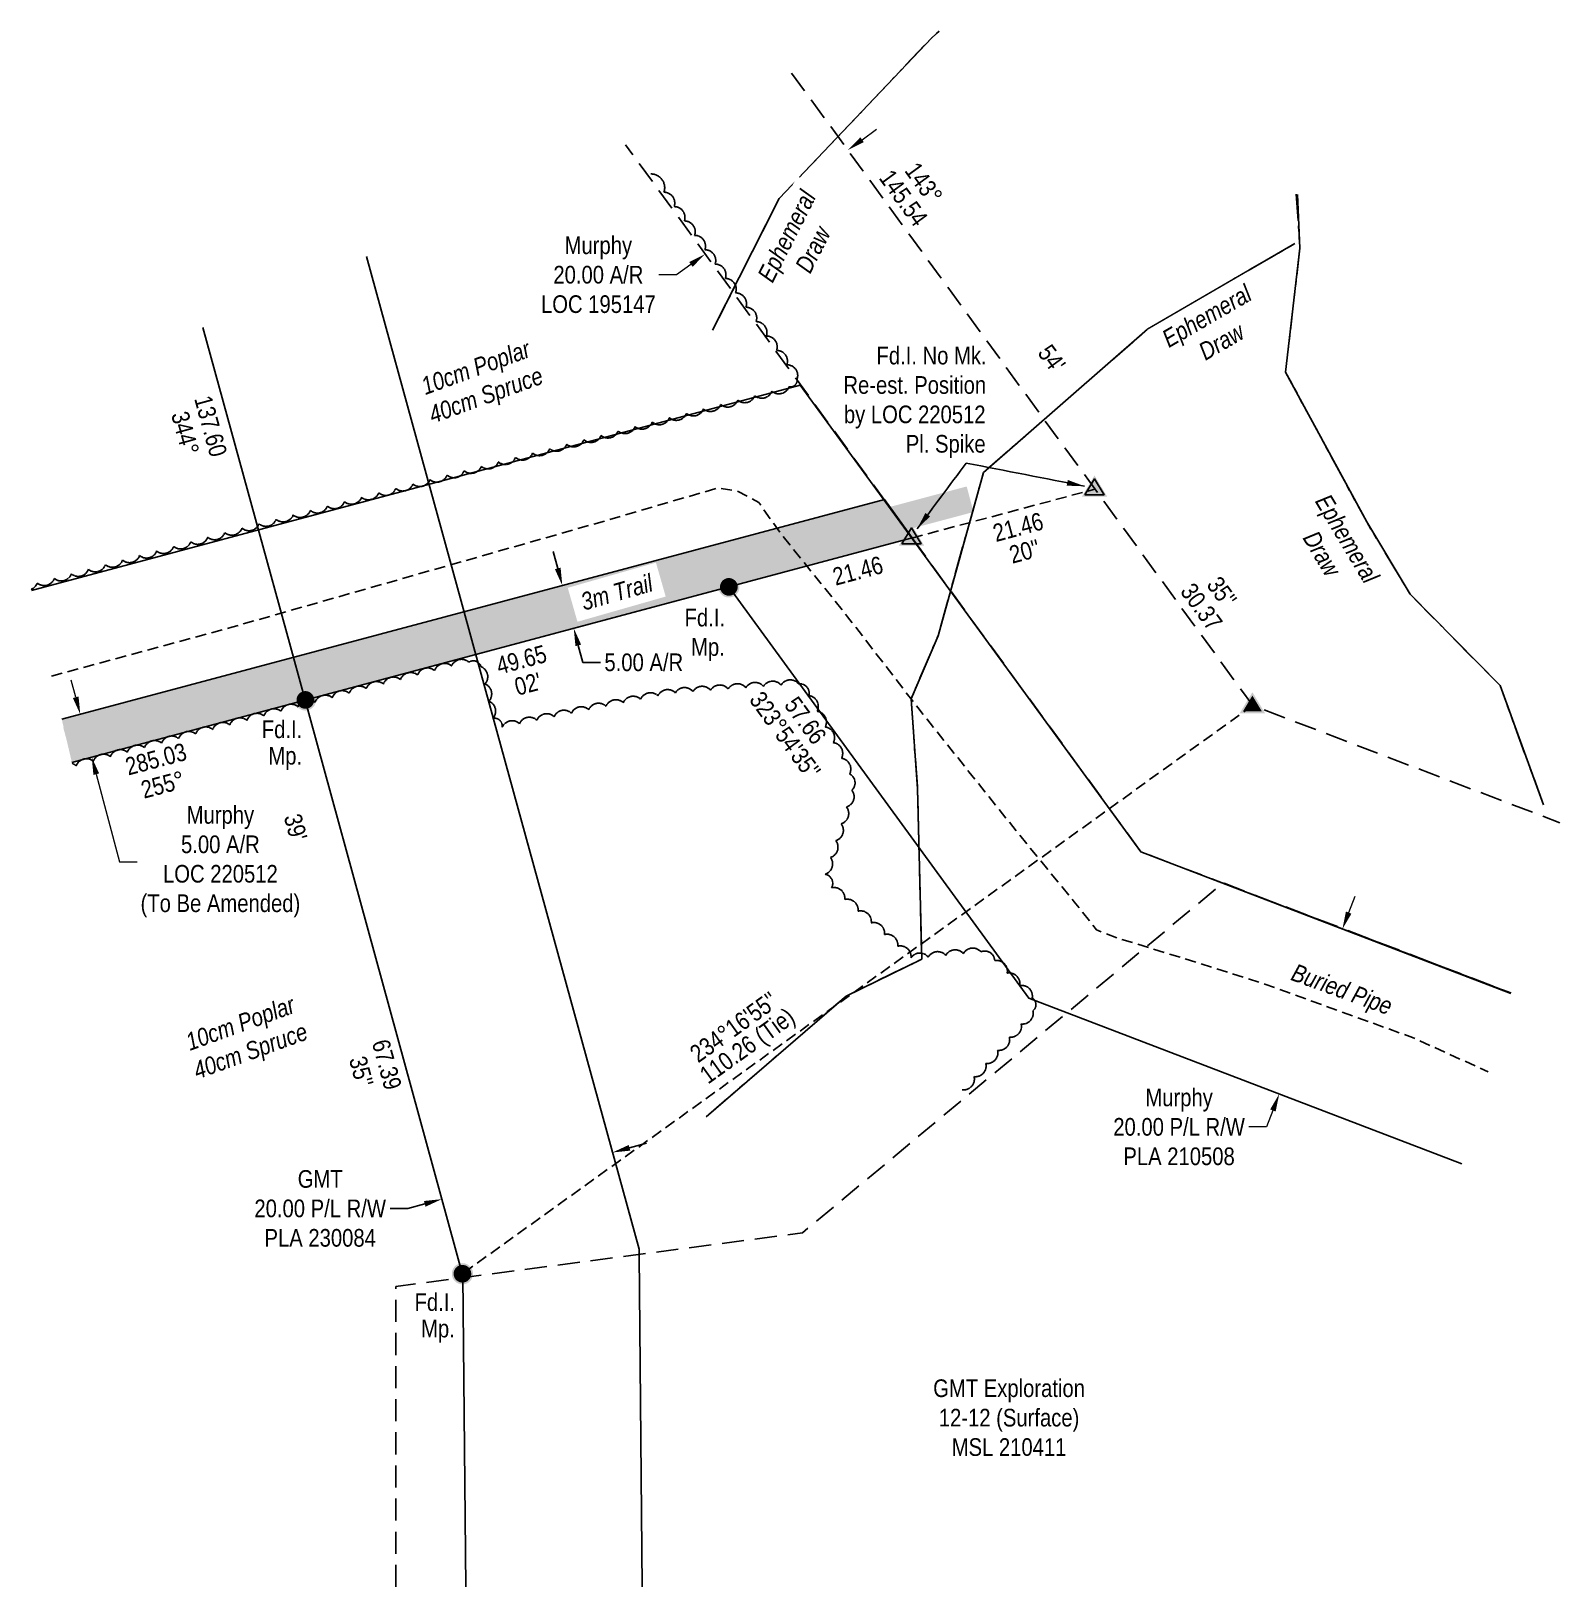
# Model space of a CAD drawing. Extents: x 538089 to 546766, y 6046620 to 6052605.
# Drawn here: x 545901 to 546766, y 6050525 to 6051406 of the extents above; entities that cross this region are included whole.
import ezdxf
from ezdxf.enums import TextEntityAlignment as Align

# ---------------------------------------------------------------- set-up
doc = ezdxf.new("R2010")
doc.units = 0
doc.header["$LTSCALE"] = 5
doc.header["$PDSIZE"] = 0.5
for name, pattern in [('0', [1, 1, 0]), ('foc-ACCESSROAD', [3.75, 2.5, -1.25]), ('foc-TIELINE', [1.875, 1.25, -0.625]), ('foc-TOPO-ephemeral', [6.25, 3.125, -0.625, 0.625, -0.625, 0.625, -0.625]), ('foc-TRAV', [1.875, 1.25, -0.625]), ('UG_PIPE', [1.875, 1.25, -0.625])]:
    doc.linetypes.add(name, pattern=pattern)
for name, color, linetype in [('AS-PIPE-UG', 44, 'UG_PIPE'), ('AS-ROADS', 254, 'Continuous'), ('C-AR', 13, 'foc-ACCESSROAD'), ('C-RW', 13, 'Continuous'), ('F-RW', 190, 'Continuous'), ('F-WS', 190, 'foc-ACCESSROAD'), ('F-WS-S', 190, 'Continuous'), ('L-BD', 7, 'Continuous'), ('L-MON', 1, 'Continuous'), ('L-TIE', 7, 'foc-TIELINE'), ('L-TIE-T', 7, 'Continuous'), ('P-PROPOSED', 10, 'Continuous'), ('P-PROPOSED-H', 21, 'Continuous'), ('P-TRAV', 4, 'foc-TRAV'), ('P-TXT', 4, 'Continuous'), ('T-BUSH', 110, '0'), ('T-BUSH-T', 110, 'Continuous'), ('T-DRAW', 143, 'foc-TOPO-ephemeral'), ('T-WATER-T', 170, 'Continuous')]:
    doc.layers.add(name, color=color, linetype=linetype)
for name, color, linetype, lineweight in [('C-AR-T', 13, 'Continuous', 9), ('C-RW-T', 13, 'Continuous', 9), ('T-TEXT', 48, 'Continuous', 18)]:
    doc.layers.add(name, color=color, linetype=linetype, lineweight=lineweight)
doc.styles.add('80CG', font='ARIALN.TTF', dxfattribs={"height": 10})
doc.styles.add('80L', font='ARIALN.TTF', dxfattribs={"height": 10})
doc.styles.add('80LS', font='ARIALNI.TTF', dxfattribs={"height": 10})
doc.styles.add('foc-LtypeFont', font='ARIALN.TTF', dxfattribs={"height": 7.35})
doc.styles.add('TXT', font='ARIALN.TTF', dxfattribs={"height": 0.2})
doc.linetypes.add('foc-TOPO-flowdirection-NOLINE', pattern='A,0,[">",foc-LtypeFont,S=0.3,R=0,X=0,Y=-0.945],-20,[">",foc-LtypeFont,S=0.3,R=0,X=0,Y=-0.945],0', length=20)
doc.dimstyles.new('Compass 5 000', dxfattribs={"dimscale": 5, "dimtxt": 9, "dimasz": 2, "dimexe": 0.2, "dimexo": 0.0625, "dimgap": 0.5, "dimtad": 0, "dimtih": 1, "dimtoh": 1, "dimzin": 0, "dimdsep": 46, "dimtxsty": '80CG', "dimcen": 0.1, "dimse1": 1, "dimse2": 1, "dimclrd": 256, "dimclrt": 256, "dimaunit": 1, "dimadec": 4, "dimazin": 0, "dimtfac": 0.06, "dimtofl": 0, "dimtmove": 0, "dimatfit": 1, "dimfxl": 0.2, "dimtolj": 1, "dimtzin": 0, "dimlwd": -1, "dimarcsym": 0})

# ---------------------------------------------------------------- blocks, each defined once
blk = doc.blocks.new('fdia')
at = {"color": 255, "const_width": 1}
blk.add_lwpolyline([(-0.5, 0, 1), (0.5, 0, 1)], format="xyb", close=True, dxfattribs=at)
blk = doc.blocks.new('Fdiaa')
blk.add_blockref('fdia', (0, 0))
blk = doc.blocks.new('fdib')
at = {"color": 1, "const_width": 1.6}
blk.add_lwpolyline([(-0.4, 0, 1), (0.4, 0, 1)], format="xyb", close=True, dxfattribs=at)
at = {"color": 1}
blk.add_circle((0, 0), 0.8, dxfattribs=at)
blk = doc.blocks.new('Fdibb')
blk.add_blockref('fdib', (0, 0))
blk = doc.blocks.new('fdicc')
for name in ['Fdibb', 'Fdiaa']:
    blk.add_blockref(name, (0, 0))
blk = doc.blocks.new('FDI')
blk.add_blockref('fdicc', (0, 0))
blk = doc.blocks.new('STRIA')
blk.add_hatch(color=255).paths.add_polyline_path([(-0.04, 1.52), (-1.47, -0.87), (1.39, -0.87)])
blk = doc.blocks.new('STRIAA')
blk.add_blockref('STRIA', (0, 0))
blk = doc.blocks.new('STRIB')
at = {"color": 1}
blk.add_solid([(-1.12, -0.67), (-0.04, 1.13), (1.04, -0.67)], dxfattribs=at)
blk = doc.blocks.new('STRIBB')
blk.add_blockref('STRIB', (0, 0))
blk = doc.blocks.new('STRICC')
for name in ['STRIAA', 'STRIBB']:
    blk.add_blockref(name, (0, 0))
blk = doc.blocks.new('fdspike')
blk.add_blockref('STRICC', (0, 0))
blk = doc.blocks.new('*D548')
at = {"layer": 'Defpoints', "color": 0, "transparency": 16777216}
for p in [(546221.63, 6050801.11), (546125.02, 6050774.66), (546133.24, 6050744.64)]:
    blk.add_point(p, dxfattribs=at)
at = {"layer": 'F-WS-S', "transparency": 16777216}
for p, q in [((546239.5, 6050773.73), (546249.14, 6050776.37)), ((546113.95, 6050739.36), (546103.95, 6050739.36)), ((546123.59, 6050742), (546113.95, 6050739.36))]:
    blk.add_line(p, q, dxfattribs=at)
for points in [[(546239.06, 6050775.33), (546239.94, 6050772.12), (546229.85, 6050771.09)], [(546123.15, 6050743.61), (546124.03, 6050740.39), (546133.24, 6050744.64)]]:
    blk.add_solid(points, dxfattribs=at)
at = {"layer": 'F-WS-S', "transparency": 16777216, "insert": (546064.41, 6050739.36), "char_height": 10, "attachment_point": 5, "style": '80CG'}
blk.add_mtext('\\A1;GMT\\P20.00 P/L R/W\\PPLA 230084', dxfattribs=at)
blk = doc.blocks.new('*D549')
at = {"layer": 'C-AR-T', "transparency": 16777216}
for p, q in [((546371.13, 6051344.44), (546379.21, 6051350.33)), ((546274.24, 6051273.84), (546266.16, 6051267.95)), ((546266.16, 6051267.95), (546256.16, 6051267.95))]:
    blk.add_line(p, q, dxfattribs=at)
for points in [[(546370.15, 6051345.79), (546372.11, 6051343.09), (546363.05, 6051338.55)], [(546273.26, 6051275.18), (546275.22, 6051272.49), (546282.33, 6051279.73)]]:
    blk.add_solid(points, dxfattribs=at)
at = {"layer": 'Defpoints', "color": 0, "transparency": 16777216}
for p in [(546376.67, 6051319.86), (546282.33, 6051279.73), (546295.95, 6051261.03)]:
    blk.add_point(p, dxfattribs=at)
at = {"layer": 'C-AR-T', "transparency": 16777216, "insert": (546221.86, 6051267.95), "char_height": 10, "attachment_point": 5, "style": '80CG'}
blk.add_mtext('\\A1;Murphy\\P20.00 A/R\\PLOC 195147', dxfattribs=at)
blk = doc.blocks.new('*D550')
at = {"layer": 'C-AR-T', "transparency": 16777216}
for p, q in [((545926.03, 6051028.79), (545923.45, 6051038.45)), ((545937.66, 6050985.25), (545950.9, 6050935.7)), ((545950.9, 6050935.7), (545960.9, 6050935.7))]:
    blk.add_line(p, q, dxfattribs=at)
for points in [[(545927.64, 6051029.22), (545924.42, 6051028.36), (545928.61, 6051019.13)], [(545939.27, 6050985.68), (545936.05, 6050984.82), (545935.08, 6050994.91)]]:
    blk.add_solid(points, dxfattribs=at)
at = {"layer": 'Defpoints', "color": 0, "transparency": 16777216}
for p in [(545967.19, 6051029.44), (545973.66, 6051005.22), (545935.08, 6050994.91)]:
    blk.add_point(p, dxfattribs=at)
at = {"layer": 'C-AR-T', "transparency": 16777216, "insert": (546007.92, 6050935.7), "char_height": 10, "attachment_point": 5, "style": '80CG'}
blk.add_mtext('\\A1;Murphy\\P5.00 A/R\\PLOC 220512\\P(To Be Amended)', dxfattribs=at)
blk = doc.blocks.new('*D551')
at = {"layer": 'C-RW-T', "transparency": 16777216}
for p, q in [((546646.59, 6050906.88), (546650.16, 6050916.21)), ((546603.68, 6050794.86), (546600.1, 6050785.52)), ((546600.1, 6050785.52), (546590.1, 6050785.52))]:
    blk.add_line(p, q, dxfattribs=at)
for points in [[(546645.03, 6050907.47), (546648.14, 6050906.28), (546643.01, 6050897.54)], [(546602.13, 6050795.46), (546605.24, 6050794.27), (546607.26, 6050804.2)]]:
    blk.add_solid(points, dxfattribs=at)
at = {"layer": 'Defpoints', "color": 0, "transparency": 16777216}
for p in [(546622.39, 6050905.44), (546586.64, 6050812.1), (546607.26, 6050804.2)]:
    blk.add_point(p, dxfattribs=at)
at = {"layer": 'C-RW-T', "transparency": 16777216, "insert": (546550.57, 6050785.52), "char_height": 10, "attachment_point": 5, "style": '80CG'}
blk.add_mtext('\\A1;Murphy\\P20.00 P/L R/W\\PPLA 210508', dxfattribs=at)
blk = doc.blocks.new('TRIA')
blk.add_hatch(color=255).paths.add_polyline_path([(-0.04, 1.52), (-1.47, -0.87), (1.39, -0.87)])
blk = doc.blocks.new('TRIAA')
blk.add_blockref('TRIA', (0, 0))
blk = doc.blocks.new('TRIB')
at = {"color": 1}
blk.add_lwpolyline([(-1.12, -0.67), (-0.04, 1.13), (1.04, -0.67)], close=True, dxfattribs=at)
blk = doc.blocks.new('TRIBB')
blk.add_blockref('TRIB', (0, 0))
blk = doc.blocks.new('TRICC')
for name in ['TRIAA', 'TRIBB']:
    blk.add_blockref(name, (0, 0))
blk = doc.blocks.new('plspike')
blk.add_blockref('TRICC', (0, 0))
blk = doc.blocks.new('*D567')
at = {"layer": 'Defpoints', "color": 0, "transparency": 16777216}
for p in [(546094.54, 6051063.48), (546207.93, 6051067.83), (546101.01, 6051039.26)]:
    blk.add_point(p, dxfattribs=at)
at = {"layer": 'P-TXT', "transparency": 16777216}
for p, q in [((546198.88, 6051101.71), (546196.3, 6051111.37)), ((546210.51, 6051058.17), (546213.09, 6051048.5)), ((546213.09, 6051048.5), (546223.09, 6051048.5))]:
    blk.add_line(p, q, dxfattribs=at)
for points in [[(546200.49, 6051102.14), (546197.27, 6051101.28), (546201.46, 6051092.05)], [(546212.12, 6051058.6), (546208.9, 6051057.74), (546207.93, 6051067.83)]]:
    blk.add_solid(points, dxfattribs=at)
at = {"layer": 'P-TXT', "transparency": 16777216, "insert": (546247.58, 6051048.5), "char_height": 10, "attachment_point": 5, "style": '80CG'}
blk.add_mtext('\\A1;5.00 A/R', dxfattribs=at)

msp = doc.modelspace()

# ---------------------------------------------------------------- hatches: boundary and pattern name
at = {"layer": 'P-PROPOSED-H'}
h = msp.add_hatch(color=256, dxfattribs=at)
h.dxf.hatch_style = 1
h.paths.add_polyline_path([(545918.104, 6051016.318), (545923.853, 6050991.915), (546399.447, 6051119.004), (546383.799, 6051140.79)])

# ---------------------------------------------------------------- linework, layer by layer
at = {"layer": 'AS-PIPE-UG', "flags": 128}
msp.add_lwpolyline([(545912.349, 6051040.748), (546014.446, 6051068.484), (546226.896, 6051128.999), (546289.556, 6051147.274), (546300.681, 6051145.494), (546312.646, 6051139.024), (546325.271, 6051121.304), (546362.931, 6051074.384), (546402.631, 6051023.034), (546431.616, 6050986.594), (546458.431, 6050953.119), (546491.281, 6050912.924), (546503.766, 6050897.164), (546515.676, 6050892.504), (546543.591, 6050883.924), (546599.181, 6050866.399), (546682.766, 6050836.139), (546725.59, 6050816.718)], dxfattribs=at)
at = {"layer": 'AS-ROADS', "const_width": 14.992, "flags": 128}
msp.add_lwpolyline([(546432.281, 6051140.889), (546030.571, 6051033.784), (545920.896, 6051004.466)], dxfattribs=at)
at = {"layer": 'C-AR', "flags": 128}
for points in [[(546331.273, 6051382.137), (546592.271, 6051024.099), (546766.12, 6050957.72)], [(546738.408, 6050861.311), (546528.92, 6050941.332), (546237.274, 6051341.549)]]:
    msp.add_lwpolyline(points, dxfattribs=at)
at = {"layer": 'C-RW', "flags": 128}
for points in [[(546738.326, 6050861.027), (546528.865, 6050941.257), (546336.111, 6051205.524), (545900.926, 6051089.236)], [(545923.855, 6050991.908), (546295.731, 6051091.279), (546465.526, 6050858.489), (546710.613, 6050764.614)]]:
    msp.add_lwpolyline(points, dxfattribs=at)
at = {"layer": 'F-RW'}
for points in [[(546090.613, 6051278.222), (546124.387, 6051155.231), (546144.186, 6051083.134), (546150.808, 6051059.02), (546244.903, 6050716.372), (546244.931, 6050713.354), (546246.738, 6050525.152)], [(546146.786, 6050525.152), (546145.096, 6050701.312), (546054.181, 6051033.453), (546047.559, 6051057.566), (546027.756, 6051129.678), (545997.953, 6051238.212)]]:
    msp.add_lwpolyline(points, dxfattribs=at)
at = {"layer": 'F-WS', "flags": 128}
msp.add_lwpolyline([(546107.261, 6050525.152), (546107.261, 6050602.545), (546107.259, 6050695.202), (546337.371, 6050725.541), (546575.468, 6050923.682), (546738.426, 6050861.375)], dxfattribs=at)
at = {"layer": 'L-TIE'}
msp.add_line((546592.271, 6051024.099), (546144.921, 6050702.424), dxfattribs=at)
at = {"layer": 'P-PROPOSED', "flags": 128}
msp.add_lwpolyline([(545918.104, 6051016.318), (546383.799, 6051140.79), (546399.447, 6051119.004), (545923.853, 6050991.915)], dxfattribs=at)
at = {"layer": 'P-TRAV'}
msp.add_line((546399.274, 6051118.927), (546502.962, 6051146.613), dxfattribs=at)
at = {"layer": 'T-BUSH', "flags": 128}
for points in [[(545900.781, 6051089.852, 0.2139346), (545904.256, 6051093.436, 0.5205671), (545913.908, 6051096.03, 0.5205671), (545923.56, 6051098.623, 0.5205671), (545933.213, 6051101.217, 0.5205671), (545942.865, 6051103.811, 0.5205671), (545952.517, 6051106.404, 0.5205671), (545962.17, 6051108.998, 0.5205671), (545971.822, 6051111.592, 0.5205671), (545981.475, 6051114.185, 0.5205671), (545991.127, 6051116.779, 0.5205671), (546000.779, 6051119.373, 0.5205671), (546010.432, 6051121.966, 0.5205671), (546020.098, 6051124.507, 0.5205671), (546029.775, 6051127.007, 0.5205671), (546039.452, 6051129.507, 0.5205671), (546049.129, 6051132.008, 0.5205671), (546058.806, 6051134.508, 0.5205671), (546068.483, 6051137.009, 0.5205671), (546078.16, 6051139.509, 0.5205671), (546087.837, 6051142.009, 0.5205671), (546097.514, 6051144.51, 0.5205671), (546107.191, 6051147.01, 0.5205671), (546116.868, 6051149.51, 0.5205671), (546126.545, 6051152.011, 0.5205671), (546136.222, 6051154.511, 0.5205671), (546145.899, 6051157.012, 0.5205671), (546155.576, 6051159.512, 0.5205671), (546165.253, 6051162.012, 0.5205671), (546174.93, 6051164.513, 0.5205671), (546184.607, 6051167.013, 0.5205671), (546194.284, 6051169.514, 0.5205671), (546203.961, 6051172.014, 0.5205671), (546213.638, 6051174.514, 0.5205671), (546223.315, 6051177.015, 0.5205671), (546232.992, 6051179.515, 0.5205671), (546242.669, 6051182.015, 0.5205671), (546252.346, 6051184.516, 0.5205671), (546262.023, 6051187.016, 0.5205671), (546271.7, 6051189.517, 0.5205671), (546281.377, 6051192.017, 0.5205671), (546291.054, 6051194.517, 0.5205671), (546300.731, 6051197.018, 0.5205671), (546310.408, 6051199.518, 0.5205671), (546320.085, 6051202.019, 0.5205671), (546329.762, 6051204.519, 0.5205671), (546334.344, 6051208.876, 0.5205671), (546328.545, 6051217.016, 0.5205671), (546322.745, 6051225.156, 0.5205671), (546316.946, 6051233.297, 0.5205671), (546311.147, 6051241.437, 0.5205671), (546305.347, 6051249.577, 0.5205671), (546299.548, 6051257.717, 0.5205671), (546293.749, 6051265.858, 0.5205671), (546287.949, 6051273.998, 0.5205671), (546282.15, 6051282.138, 0.5205671), (546276.351, 6051290.278, 0.5205671), (546270.551, 6051298.419, 0.5205671), (546264.752, 6051306.559, 0.5205671), (546258.953, 6051314.699, 0.5205671), (546251.568, 6051325.064)], [(546427.88, 6050806.567, 0.5205671), (546434.54, 6050814.019, 0.5205671), (546441.201, 6050821.471, 0.5205671), (546447.861, 6050828.924, 0.5205671), (546454.522, 6050836.376, 0.5205671), (546461.182, 6050843.828, 0.5205671), (546467.843, 6050851.28, 0.5205671), (546467.448, 6050858.529, 0.5205671), (546460.37, 6050865.586, 0.5205671), (546453.292, 6050872.642, 0.5205671), (546446.214, 6050879.699, 0.5205671), (546438.405, 6050884.698, 0.5205671), (546428.462, 6050883.682, 0.5205671), (546418.519, 6050882.665, 0.5205671), (546408.576, 6050881.649, 0.5205671), (546398.837, 6050881.268, 0.5205671), (546391.34, 6050887.878, 0.5205671), (546383.842, 6050894.487, 0.5205671), (546376.345, 6050901.097, 0.5205671), (546368.848, 6050907.706, 0.5205671), (546361.351, 6050914.316, 0.5205671), (546353.853, 6050920.926, 0.5205671), (546350.182, 6050928.593, 0.5205671), (546353.219, 6050938.115, 0.5205671), (546356.257, 6050947.637, 0.5205671), (546359.294, 6050957.159, 0.5205671), (546362.332, 6050966.681, 0.5205671), (546365.369, 6050976.203, 0.5205671), (546364.075, 6050985.356, 0.5205671), (546359.47, 6050994.227, 0.5205671), (546354.864, 6051003.097, 0.5205671), (546350.259, 6051011.968, 0.5205671), (546345.654, 6051020.838, 0.5205671), (546341.049, 6051029.709, 0.5205671), (546335.219, 6051036.389, 0.5205671), (546325.251, 6051035.663, 0.5205671), (546315.283, 6051034.937, 0.5205671), (546305.314, 6051034.211, 0.5205671), (546295.346, 6051033.485, 0.5205671), (546285.378, 6051032.759, 0.5205671), (546275.409, 6051032.033, 0.5205671), (546265.441, 6051031.306, 0.5205671), (546255.597, 6051029.67, 0.5205671), (546245.8, 6051027.691, 0.5205671), (546236.003, 6051025.711, 0.5205671), (546226.207, 6051023.732, 0.5205671), (546216.41, 6051021.752, 0.5205671), (546206.613, 6051019.772, 0.5205671), (546196.816, 6051017.793, 0.5205671), (546187.02, 6051015.813, 0.5205671), (546177.223, 6051013.833, 0.5205671), (546167.426, 6051011.854, 0.5205671), (546162.131, 6051016.844, 0.5205671), (546159.906, 6051026.588, 0.5205671), (546157.682, 6051036.332, 0.5205671), (546155.457, 6051046.076, 0.5205671), (546148.573, 6051048.656, 0.5205671), (546138.812, 6051046.532, 0.5205671), (546129.153, 6051043.963, 0.5205671), (546119.494, 6051041.394, 0.5205671), (546109.835, 6051038.825, 0.5205671), (546100.176, 6051036.256, 0.5205671), (546090.517, 6051033.687, 0.5205671), (546080.858, 6051031.118, 0.5205671), (546071.199, 6051028.549, 0.5205671), (546061.54, 6051025.98, 0.5205671), (546051.881, 6051023.411, 0.5205671), (546042.222, 6051020.842, 0.5205671), (546032.563, 6051018.273, 0.5205671), (546022.904, 6051015.704, 0.5205671), (546013.245, 6051013.135, 0.5205671), (546003.586, 6051010.566, 0.5205671), (545993.927, 6051007.997, 0.5205671), (545984.268, 6051005.428, 0.5205671), (545974.609, 6051002.859, 0.5205671), (545964.95, 6051000.29, 0.5205671), (545955.291, 6050997.721, 0.5205671), (545945.632, 6050995.152, 0.5205671), (545935.973, 6050992.583, 0.5205671), (545926.314, 6050990.014, 0.107724), (545924.015, 6050991.226, 0.107724)]]:
    msp.add_lwpolyline(points, format="xyb", dxfattribs=at)
at = {"layer": 'T-DRAW', "flags": 128}
for points in [[(546286.551, 6051236.589), (546324.191, 6051311.154), (546410.721, 6051402.259), (546414.757, 6051405.908)], [(546756.816, 6050967.854), (546732.306, 6051035.374), (546681.346, 6051087.144), (546656.771, 6051128.069), (546610.841, 6051212.824), (546618.946, 6051282.974), (546616.883, 6051313.688)], [(546282.836, 6050791.304), (546362.111, 6050859.629), (546404.906, 6050880.519), (546402.526, 6050976.874), (546398.861, 6051027.889), (546414.151, 6051063.599), (546439.796, 6051156.014), (546532.621, 6051237.094), (546616.011, 6051285.579)]]:
    msp.add_lwpolyline(points, dxfattribs=at)
at = {"layer": 'T-DRAW', "linetype": 'foc-TOPO-flowdirection-NOLINE', "flags": 128}
for points in [[(546286.551, 6051236.589), (546324.191, 6051311.154), (546410.721, 6051402.259), (546414.757, 6051405.908)], [(546756.816, 6050967.854), (546732.306, 6051035.374), (546681.346, 6051087.144), (546656.771, 6051128.069), (546610.841, 6051212.824), (546618.946, 6051282.974), (546617.509, 6051313.402)], [(546282.836, 6050791.304), (546362.111, 6050859.629), (546404.906, 6050880.519), (546402.526, 6050976.874), (546398.861, 6051027.889), (546414.151, 6051063.599), (546439.796, 6051156.014), (546532.621, 6051237.094), (546616.011, 6051285.579)]]:
    msp.add_lwpolyline(points, dxfattribs=at)

# ---------------------------------------------------------------- block references
at = {"layer": 'L-MON', "xscale": 4.997394349999999, "yscale": 4.997394349999999, "zscale": 4.997394349999999}
for name, p in [('plspike', (546502.901, 6051146.759)), ('plspike', (546399.311, 6051119.029)), ('FDI', (546295.731, 6051091.279)), ('FDI', (546056.026, 6051027.274)), ('fdspike', (546592.271, 6051024.099)), ('FDI', (546144.921, 6050702.424))]:
    msp.add_blockref(name, p, dxfattribs=at)

# ---------------------------------------------------------------- texts
at = {"layer": 'AS-PIPE-UG', "insert": (546616.358, 6050878.387), "char_height": 9.99479, "attachment_point": 1, "rotation": 340.098393, "style": 'TXT'}
msp.add_mtext_dynamic_manual_height_columns('\\pi0.3142;{\\fArial Narrow|b0|i1|c0|p34;Buried Pipe}', width=59.03588, gutter_width=100, heights=[0], dxfattribs=at)
at = {"layer": 'F-WS', "insert": (546454.335, 6050620.901), "char_height": 9.99479, "attachment_point": 5, "style": '80CG'}
msp.add_mtext('\\A1;GMT Exploration\\P12-12 (Surface)\\PMSL 210411', dxfattribs=at)
at = {"layer": 'L-BD', "color": 5, "style": '80L'}
for s, rotation, p in [('145.54', 306.0833, (546394.58, 6051311.431)), ('143°', 306.0833, (546406.09, 6051319.819)), ("54'", 306.0833, (546478.476, 6051220.52)), ("35''", 306.0833, (546574.82, 6051088.355)), ('30.37', 306.0833, (546563.309, 6051079.966)), ('67.39', 285.3043, (546102.162, 6050820.857)), ("35''", 285.3043, (546087.702, 6050816.9))]:
    msp.add_text(s, height=9.9948, rotation=rotation, dxfattribs=at).set_placement(p, align=Align.MIDDLE)
at = {"layer": 'L-BD', "color": 6, "style": '80L'}
for s, rotation, p in [('21.46', 14.9861, (546459.442, 6051125.16)), ("20''", 14.9861, (546463.125, 6051111.402)), ('21.46', 14.9978, (546368.724, 6051100.454)), ('49.65', 14.9501, (546178.328, 6051050.103)), ("02'", 14.9501, (546182.002, 6051036.342))]:
    msp.add_text(s, height=9.9948, rotation=rotation, dxfattribs=at).set_placement(p, align=Align.MIDDLE)
at = {"layer": 'L-BD', "style": '80L'}
for s, height, p in [("323°54'35''", 9.99479, (546327.612, 6051007.288)), ('57.66', 9.9948, (546339.119, 6051015.681))]:
    msp.add_text(s, height=height, rotation=306.1067, dxfattribs=at).set_placement(p, align=Align.MIDDLE)
at = {"layer": 'L-BD', "color": 2, "style": '80L'}
for s, p in [('285.03', (545971.411, 6050993.816)), ('255°', (545975.282, 6050979.332))]:
    msp.add_text(s, height=9.9948, rotation=14.9627, dxfattribs=at).set_placement(p, align=Align.MIDDLE)
at = {"layer": 'L-MON', "attachment_point": 1, "style": '80L'}
for s, width, insert, char_height in [('\\pi24.205;Fd.I. No Mk.\\P\\pi5.4931;Re-est. Position \\P\\pi5.7588;by LOC 220512\\P\\pi40.804;Pl. Spike', 84.59172, (546355.094, 6051227.235), 9.98954), ('\\pi-4.0228;Fd.I.\\P\\pi-0.30717;Mp.', 16.9485, (546274.671, 6051078.907), 9.99479)]:
    msp.add_mtext_dynamic_manual_height_columns(s, width=width, gutter_width=49.974, heights=[0], dxfattribs=dict(at, insert=insert, char_height=char_height))
at = {"layer": 'L-MON', "char_height": 9.99479, "attachment_point": 1, "line_spacing_factor": 0.900003, "style": '80L'}
for insert in [(546030.276, 6051015.655), (546116.732, 6050691.402)]:
    msp.add_mtext_dynamic_manual_height_columns('\\pi1.0726;Fd.I.\\P\\pi4.7883;Mp.', width=22.04398, gutter_width=49.974, heights=[0], dxfattribs=dict(at, insert=insert))
at = {"layer": 'L-TIE-T', "style": '80L'}
for s, p in [("234°16'55''", (546298.509, 6050842.114)), ('110.26 (Tie)', (546306.824, 6050830.55))]:
    msp.add_text(s, height=9.99479, rotation=35.7187, dxfattribs=at).set_placement(p, align=Align.MIDDLE)
at = {"layer": 'T-BUSH-T', "char_height": 9.99475, "width": 104.48402, "attachment_point": 2, "rotation": 20, "style": '80LS'}
for insert in [(546150.727, 6051220.247), (546017.458, 6050848.958)]:
    msp.add_mtext('10cm Poplar\\P40cm Spruce', dxfattribs=dict(at, insert=insert))

# ---------------------------------------------------------------- dimensions: what is measured, and where the dimension line sits
at = {"layer": 'C-AR-T'}
dim = msp.add_linear_dim(base=(546282.325, 6051279.727), p1=(546376.674, 6051319.855), p2=(546295.95, 6051261.03), angle=216.08156, text='Murphy\\P20.00 A/R\\PLOC 195147', dimstyle='Compass 5 000', dxfattribs=at)
dim.commit()
dim.dimension.update_dxf_attribs({"geometry": '*D549', "text_midpoint": (546221.861, 6051267.948), "dimtype": 161})
at = {"layer": 'C-RW-T'}
dim = msp.add_linear_dim(base=(546607.258, 6050804.201), p1=(546622.387, 6050905.435), p2=(546586.637, 6050812.1), angle=249.041729, text='Murphy\\P20.00 P/L R/W\\PPLA 210508', dimstyle='Compass 5 000', dxfattribs=at)
dim.commit()
dim.dimension.update_dxf_attribs({"geometry": '*D551', "text_midpoint": (546550.565, 6050785.525), "dimtype": 161})
at = {"layer": 'F-WS-S'}
dim = msp.add_linear_dim(base=(546133.236, 6050744.64), p1=(546221.633, 6050801.108), p2=(546125.018, 6050774.662), angle=195.308297, text='GMT\\P20.00 P/L R/W\\PPLA 230084', dimstyle='Compass 5 000', dxfattribs=at)
dim.commit()
dim.dimension.update_dxf_attribs({"geometry": '*D548', "text_midpoint": (546064.406, 6050739.36), "dimtype": 161})
at = {"layer": 'P-TXT', "color": 6}
dim = msp.add_linear_dim(base=(546207.931, 6051067.827), p1=(546094.538, 6051063.475), p2=(546101.011, 6051039.255), angle=284.9611, text='5.00 A/R', dimstyle='Compass 5 000', dxfattribs=at)
dim.commit()
dim.dimension.update_dxf_attribs({"geometry": '*D567', "text_midpoint": (546247.576, 6051048.505), "dimtype": 161})

# ---------------------------------------------------------------- leaders
at = {"layer": 'L-MON', "path_type": 1}
for points in [[(546402.327, 6051124.13), (546430.067, 6051161.406)], [(546497.104, 6051148.257), (546430.067, 6051161.406)]]:
    msp.add_leader(points, dimstyle='Compass 5 000', override={"dimgap": 0.5, "dimtad": 0}, dxfattribs=at)

# ---------------------------------------------------------------- next in the draw order: texts
at = {"layer": 'L-BD', "color": 5, "insert": (546007.296, 6051183.617), "char_height": 9.99479, "width": 31.48252, "attachment_point": 2, "rotation": 285.3576, "line_spacing_factor": 0.9, "style": '80L', "bg_fill": 3, "box_fill_scale": 1.15, "bg_fill_color": 256, "bg_fill_true_color": 256, "bg_fill_transparency": 0}
msp.add_mtext('137.60 344°', dxfattribs=at)
at = {"layer": 'L-BD', "color": 5, "insert": (546055.347, 6050956.506), "char_height": 9.9948, "width": 13.79601, "attachment_point": 2, "rotation": 285.3576, "style": '80L', "bg_fill": 3, "box_fill_scale": 1.15, "bg_fill_color": 256, "bg_fill_true_color": 256, "bg_fill_transparency": 0}
msp.add_mtext("39'", dxfattribs=at)
at = {"layer": 'T-TEXT', "insert": (546230.873, 6051093.082), "char_height": 9.99479, "width": 41.93352, "attachment_point": 2, "rotation": 15.953412, "style": '80L', "bg_fill": 2}
msp.add_mtext('{\\fArial Narrow|b0|i1|c0|p34;3m Trail}', dxfattribs=at)
at = {"layer": 'T-WATER-T', "char_height": 9.99479, "attachment_point": 1, "style": '80L', "bg_fill": 2}
for insert, rotation in [((546311.376, 6051267.064), 63.215608), ((546539.465, 6051234.891), 30.174774), ((546635.62, 6051145.204), 300.984341)]:
    msp.add_mtext_dynamic_manual_height_columns('\\pi0.35563;{\\fArial Narrow|b0|i1|c0|p34;Ephemeral \\P\\pi14.615;Draw}', width=56.00985, gutter_width=50, heights=[0], dxfattribs=dict(at, insert=insert, rotation=rotation))

# ---------------------------------------------------------------- next in the draw order: dimensions: what is measured, and where the dimension line sits
at = {"layer": 'C-AR-T'}
dim = msp.add_linear_dim(base=(545935.079, 6050994.915), p1=(545967.19, 6051029.437), p2=(545973.66, 6051005.224), angle=284.9611, text='Murphy\\P5.00 A/R\\PLOC 220512\\P(To Be Amended)', dimstyle='Compass 5 000', dxfattribs=at)
dim.commit()
dim.dimension.update_dxf_attribs({"geometry": '*D550', "text_midpoint": (546007.917, 6050935.705), "dimtype": 161})

doc.saveas('drawing.dxf')
